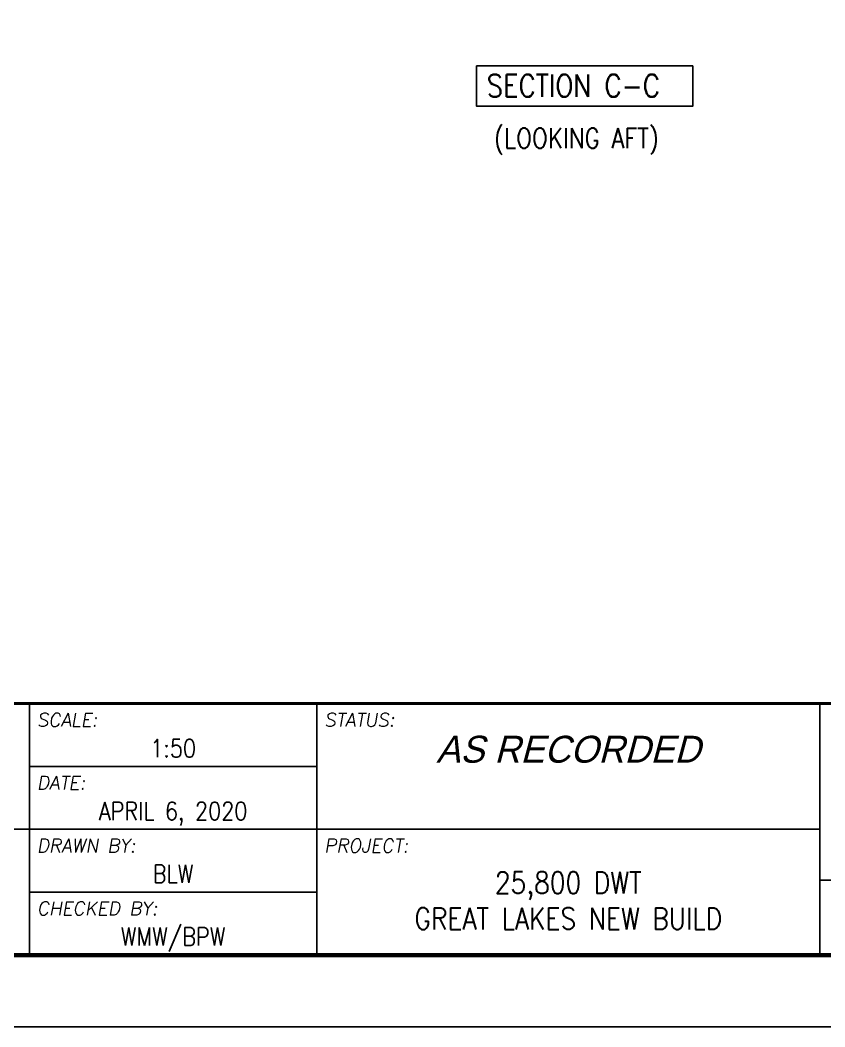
# Model space of a CAD drawing. Extents: x 0 to 45720, y 0 to 30480.
# Drawn here: x 29055 to 36171, y 0 to 8902 of the extents above; entities that cross this region are included whole.
import ezdxf
from ezdxf.enums import TextEntityAlignment as Align

# ---------------------------------------------------------------- set-up
doc = ezdxf.new("R2010")
doc.units = 0
doc.header["$LTSCALE"] = 25
for name, color, linetype in [('EMS_BORDER', 7, 'CONTINUOUS'), ('EMS_DIM', 3, 'CONTINUOUS'), ('EMS_OBJECT', 2, 'CONTINUOUS'), ('EMS_REV', 7, 'CONTINUOUS'), ('EMS_SHEET', 252, 'CONTINUOUS'), ('EMS_TXT', 2, 'CONTINUOUS')]:
    doc.layers.add(name, color=color, linetype=linetype)
doc.styles.add('EMS', font='Romans.shx', dxfattribs={"width": 0.85, "height": 160})
doc.styles.add('EMS_STATUS', font='txt', dxfattribs={"oblique": 15, "height": 4.7625})
doc.styles.add('ROMANS', font='romans.shx', dxfattribs={"width": 0.8})

# ---------------------------------------------------------------- blocks, each defined once
blk = doc.blocks.new('EMS_BORDER')
at = {"layer": 'EMS_BORDER'}
for p, q in [((582.75, 12.7), (582.75, 57.17)), ((633.57, 12.7), (633.57, 57.17)), ((722.52, 12.7), (722.52, 57.17)), ((582.75, 46.05), (633.57, 46.05)), ((501.92, 34.94), (582.75, 34.94)), ((582.75, 34.94), (633.57, 34.94)), ((722.52, 34.94), (633.57, 34.94)), ((811.46, 25.96), (722.52, 25.96)), ((582.75, 23.82), (633.57, 23.82))]:
    blk.add_line(p, q, dxfattribs=at)
at = {"layer": 'EMS_BORDER', "const_width": 0.762}
blk.add_lwpolyline([(900.7, 12.7), (26.4, 12.7, -0.414214), (25.4, 13.7), (25.4, 595.9, -0.414214), (26.4, 596.9), (900.7, 596.9, -0.414214), (901.7, 595.9), (901.7, 13.7, -0.414214)], format="xyb", close=True, dxfattribs=at)
at = {"layer": 'EMS_BORDER', "const_width": 0.508}
blk.add_lwpolyline([(901.7, 57.17), (25.4, 57.17)], dxfattribs=at)
at = {"layer": 'EMS_SHEET'}
blk.add_lwpolyline([(0, 609.6), (0, 0), (914.4, 0), (914.4, 609.6)], close=True, dxfattribs=at)
at = {"layer": 'EMS_BORDER', "color": 3, "style": 'EMS', "oblique": 10}
for s, height, p in [('SCALE:', 2.382, (584.06, 53.1)), ('STATUS:', 2.382, (634.88, 53.1)), ('DATE:', 2.382, (584.06, 41.98)), ('DRAWN BY:', 2.382, (584.06, 30.86)), ('PROJECT:', 2.382, (634.88, 30.86)), ('CHECKED BY:', 2.3825, (584.06, 19.75))]:
    blk.add_text(s, height=height, dxfattribs=at).set_placement(p)
at = {"layer": 'EMS_BORDER', "color": 2, "style": 'EMS', "width": 0.85}
for tag, p in [('SCALE', (608.16, 47.68)), ('DATE', (608.16, 36.58)), ('DRAWN', (608.16, 25.48)), ('CHECKED', (608.16, 14.38))]:
    blk.add_attdef(tag, text='', height=3.17, dxfattribs=at).set_placement(p, align=Align.CENTER)
at = {"layer": 'EMS_BORDER', "color": 7, "style": 'EMS_STATUS', "oblique": 15}
for tag, p in [('STATUSLINE1', (678.04, 46.72)), ('STATUSLINE2', (678.04, 40.37))]:
    blk.add_attdef(tag, text='', height=4.76, dxfattribs=at).set_placement(p, align=Align.CENTER)
at = {"layer": 'EMS_BORDER', "color": 7, "style": 'EMS', "width": 0.85}
for tag, height, p in [('DRAWINGTITLELINE1', 3.81, (856.17, 43.6)), ('DRAWINGTITLELINE2', 3.81, (856.17, 37.25)), ('DRAWINGTITLELINE3', 3.81, (856.17, 30.9)), ('PROJECTTITLELINE1', 3.81, (678.04, 23.6)), ('PROJECTTITLELINE2', 3.81, (678.04, 17.25)), ('DWGNO1', 3.97, (856.17, 15.25))]:
    blk.add_attdef(tag, text='', height=height, dxfattribs=at).set_placement(p, align=Align.CENTER)
at = {"layer": 'EMS_BORDER', "color": 2, "style": 'EMS', "oblique": 10, "width": 0.85}
blk.add_attdef('APP', text='', height=2.54, dxfattribs=at).set_placement((818.7, 15.96), align=Align.CENTER)
at = {"layer": 'EMS_BORDER', "color": 7, "style": 'EMS', "width": 0.85}
blk.add_attdef('REV', text='', height=3.81, dxfattribs=at).set_placement((893.7, 17.14), align=Align.MIDDLE_CENTER)
blk = doc.blocks.new('*U102')
at = {"layer": 'EMS_DIM', "style": 'EMS', "width": 0.85}
blk.add_text('(LOOKING AFT)', height=175, dxfattribs=at).set_placement((33243.5, 7770.5))

msp = doc.modelspace()

# ---------------------------------------------------------------- linework, layer by layer
at = {"layer": 'EMS_TXT'}
msp.add_lwpolyline([(33091.668, 8497.446), (33091.668, 8140.259), (35002.333, 8140.259), (35002.333, 8497.446)], close=True, dxfattribs=at)

# ---------------------------------------------------------------- block references
at = {"layer": 'EMS_OBJECT'}
ref = msp.add_blockref('EMS_BORDER', (0, 0), dxfattribs=dict(at, xscale=50, yscale=50, zscale=50))
ref.add_attrib('PROJECTTITLELINE1', '25,800 DWT', dxfattribs={"layer": 'EMS_BORDER', "color": 7, "height": 190.5, "style": 'EMS', "width": 0.85}).set_placement((33902.221, 1179.853), align=Align.CENTER)
ref.add_attrib('PROJECTTITLELINE2', 'GREAT LAKES NEW BUILD', dxfattribs={"layer": 'EMS_BORDER', "color": 7, "height": 190.5, "style": 'EMS', "width": 0.85}).set_placement((33902.221, 862.353), align=Align.CENTER)
ref.add_attrib('DATE', 'APRIL 6, 2020', dxfattribs={"layer": 'EMS_BORDER', "color": 2, "height": 158.75, "style": 'EMS', "width": 0.85}).set_placement((30407.949, 1828.963), align=Align.CENTER)
ref.add_attrib('DRAWN', 'BLW', dxfattribs={"layer": 'EMS_BORDER', "color": 2, "height": 158.75, "style": 'EMS', "width": 0.85}).set_placement((30407.949, 1273.894), align=Align.CENTER)
ref.add_attrib('SCALE', '1:50', dxfattribs={"layer": 'EMS_BORDER', "color": 2, "height": 158.75, "style": 'EMS', "width": 0.85}).set_placement((30407.949, 2384.032), align=Align.CENTER)
ref.add_attrib('CHECKED', 'WMW/BPW', dxfattribs={"layer": 'EMS_BORDER', "color": 2, "height": 158.75, "style": 'EMS', "width": 0.85}).set_placement((30407.949, 718.824), align=Align.CENTER)
ref.add_attrib('STATUSLINE1', 'AS RECORDED', dxfattribs={"layer": 'EMS_BORDER', "color": 7, "height": 238.125, "style": 'EMS_STATUS', "oblique": 15}).set_placement((33902.221, 2335.861), align=Align.CENTER)
at = {"layer": 'EMS_REV'}
msp.add_blockref('*U102', (0, 0), dxfattribs=at)

# ---------------------------------------------------------------- texts
at = {"layer": 'EMS_TXT', "color": 7, "style": 'ROMANS', "width": 0.85}
msp.add_text('SECTION C-C', height=198.4375, dxfattribs=at).set_placement((33181.054, 8222.4))

doc.saveas('drawing.dxf')
